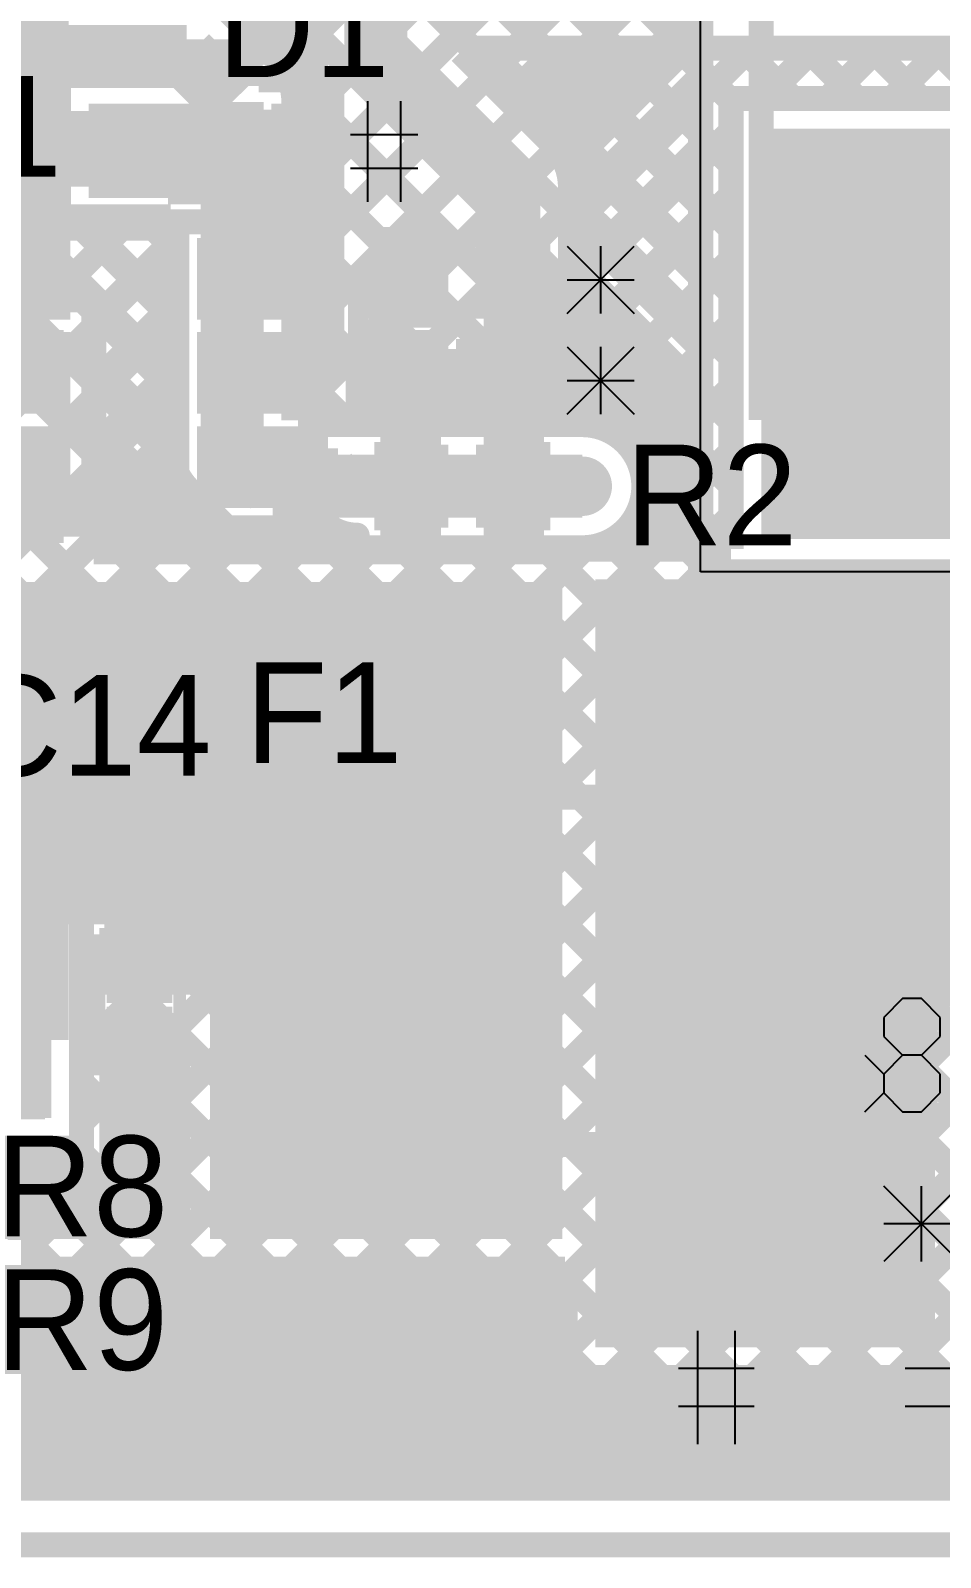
# Model space of a CAD drawing. Header units: millimetres. Extents: x 0.79 to 4.38, y 0.99 to 3.94.
# Drawn here: x 3.267 to 3.628, y 0.993 to 1.599 of the extents above; entities that cross this region are included whole.
import ezdxf

# ---------------------------------------------------------------- set-up
doc = ezdxf.new("R2010")
doc.units = ezdxf.units.MM
doc.header["$MEASUREMENT"] = 0
for name, color, linetype in [('BottomLayer', 5, 'Continuous'), ('BottomOverlay', 54, 'Continuous'), ('Mechanical2', 216, 'Continuous'), ('MultiLayer', 9, 'Continuous'), ('TopLayer', 1, 'Continuous'), ('TopOverlay', 2, 'Continuous'), ('TopPaste', 8, 'Continuous'), ('TopSolder', 216, 'Continuous'), ('ViaHoleLayer', 16, 'Continuous')]:
    doc.layers.add(name, color=color, linetype=linetype)

# ---------------------------------------------------------------- blocks, each defined once
blk = doc.blocks.new('HCM0703_3R3_R_30')
at = {"layer": 'TopLayer'}
for points in [[(-0.1456693, -0.0649606), (-0.0551181, -0.0649606), (-0.1456693, 0.0649606), (-0.0551181, 0.0649606)], [(0.0551181, -0.0649606), (0.1456693, -0.0649606), (0.0551181, 0.0649606), (0.1456693, 0.0649606)]]:
    blk.add_solid(points, dxfattribs=at)
at = {"layer": 'TopOverlay', "const_width": 0.01}
for points in [[(-0.1397638, 0.1299213), (0.1397638, 0.1299213)], [(-0.1397638, 0.1299213), (-0.1397638, 0.08)], [(0.1397638, 0.1299213), (0.1397638, 0.08)], [(-0.1397638, -0.08), (-0.1397638, -0.1299213)], [(0.1397638, -0.08), (0.1397638, -0.1299213)], [(-0.1397638, -0.1299213), (0.1397638, -0.1299213)]]:
    blk.add_lwpolyline(points, dxfattribs=at)
at = {"layer": 'TopOverlay'}
for points, const_width in [([(-0.155, 0.075, 1), (-0.165, 0.075, 1)], 0.019685), ([(-0.1699212, 0.075, 1), (-0.1600788, 0.075, 1)], 0.0098425), ([(-0.1599212, 0.075, 1), (-0.1500788, 0.075, 1)], 0.0098425)]:
    blk.add_lwpolyline(points, format="xyb", close=True, dxfattribs=dict(at, const_width=const_width))
at = {"layer": 'TopPaste'}
for points in [[(-0.1456693, -0.0649606), (-0.0551181, -0.0649606), (-0.1456693, 0.0649606), (-0.0551181, 0.0649606)], [(0.0551181, -0.0649606), (0.1456693, -0.0649606), (0.0551181, 0.0649606), (0.1456693, 0.0649606)]]:
    blk.add_solid(points, dxfattribs=at)
at = {"layer": 'TopSolder'}
for points in [[(-0.1496693, -0.0689606), (-0.0511181, -0.0689606), (-0.1496693, 0.0689606), (-0.0511181, 0.0689606)], [(0.0511181, -0.0689606), (0.1496693, -0.0689606), (0.0511181, 0.0689606), (0.1496693, 0.0689606)]]:
    blk.add_solid(points, dxfattribs=at)
blk = doc.blocks.new('SOT_23_49')
at = {"layer": 'TopLayer'}
for points in [[(-0.0161417, 0.0212599), (0.0161417, 0.0212599), (-0.0161417, 0.0574803), (0.0161417, 0.0574803)], [(-0.0535433, -0.0574803), (-0.0212599, -0.0574803), (-0.0535433, -0.0212599), (-0.0212599, -0.0212599)], [(0.0212599, -0.0574803), (0.0535433, -0.0574803), (0.0212599, -0.0212599), (0.0535433, -0.0212599)]]:
    blk.add_solid(points, dxfattribs=at)
at = {"layer": 'TopOverlay', "const_width": 0.007874}
for points in [[(-0.063, -0.03), (-0.063, 0.034)], [(-0.063, 0.034), (-0.024, 0.034)], [(0.024, 0.034), (0.063, 0.034)], [(0.063, -0.03), (0.063, 0.034)], [(-0.013, -0.033), (0.013, -0.033)]]:
    blk.add_lwpolyline(points, dxfattribs=at)
at = {"layer": 'TopOverlay'}
for points, const_width in [([(-0.0643944, -0.045, 1), (-0.0716056, -0.045, 1)], 0.01), ([(-0.0741056, -0.045, 1), (-0.0691056, -0.045, 1)], 0.005), ([(-0.0668944, -0.045, 1), (-0.0618944, -0.045, 1)], 0.005)]:
    blk.add_lwpolyline(points, format="xyb", close=True, dxfattribs=dict(at, const_width=const_width))
at = {"layer": 'TopPaste'}
for points in [[(-0.0161417, 0.0212599), (0.0161417, 0.0212599), (-0.0161417, 0.0574803), (0.0161417, 0.0574803)], [(-0.0535433, -0.0574803), (-0.0212599, -0.0574803), (-0.0535433, -0.0212599), (-0.0212599, -0.0212599)], [(0.0212599, -0.0574803), (0.0535433, -0.0574803), (0.0212599, -0.0212599), (0.0535433, -0.0212599)]]:
    blk.add_solid(points, dxfattribs=at)
at = {"layer": 'TopSolder'}
for points in [[(-0.0201417, 0.0172599), (0.0201417, 0.0172599), (-0.0201417, 0.0614803), (0.0201417, 0.0614803)], [(-0.0575433, -0.0614803), (-0.0172599, -0.0614803), (-0.0575433, -0.0172599), (-0.0172599, -0.0172599)], [(0.0172599, -0.0614803), (0.0575433, -0.0614803), (0.0172599, -0.0172599), (0.0575433, -0.0172599)]]:
    blk.add_solid(points, dxfattribs=at)
blk = doc.blocks.new('C__0402_51')
at = {"layer": 'TopLayer'}
for points in [[(-0.0095, -0.0125), (-0.0095, 0.0125), (-0.0275, -0.0125), (-0.0275, 0.0125)], [(0.0275, -0.0125), (0.0275, 0.0125), (0.0095, -0.0125), (0.0095, 0.0125)]]:
    blk.add_solid(points, dxfattribs=at)
at = {"layer": 'TopOverlay', "const_width": 0.005}
for points in [[(-0.0325, 0.0175), (-0.0325, -0.0175)], [(-0.0085, 0.0175), (-0.0325, 0.0175)], [(0.0325, 0.0175), (0.0085, 0.0175)], [(0.0325, 0.0175), (0.0325, -0.0175)], [(-0.0085, -0.0175), (-0.0325, -0.0175)], [(0.0325, -0.0175), (0.0085, -0.0175)]]:
    blk.add_lwpolyline(points, dxfattribs=at)
at = {"layer": 'TopPaste'}
for points in [[(-0.0095, -0.0125), (-0.0095, 0.0125), (-0.0275, -0.0125), (-0.0275, 0.0125)], [(0.0275, -0.0125), (0.0275, 0.0125), (0.0095, -0.0125), (0.0095, 0.0125)]]:
    blk.add_solid(points, dxfattribs=at)
at = {"layer": 'TopSolder'}
for points in [[(-0.0055, -0.0165), (-0.0055, 0.0165), (-0.0315, -0.0165), (-0.0315, 0.0165)], [(0.0315, -0.0165), (0.0315, 0.0165), (0.0055, -0.0165), (0.0055, 0.0165)]]:
    blk.add_solid(points, dxfattribs=at)
blk = doc.blocks.new('C___0201_107')
at = {"layer": 'TopLayer'}
for points in [[(-0.0212597, -0.0090551), (-0.0047243, -0.0090551), (-0.0212597, 0.0090551), (-0.0047243, 0.0090551)], [(0.0047245, -0.0090551), (0.0212599, -0.0090551), (0.0047245, 0.0090551), (0.0212599, 0.0090551)]]:
    blk.add_solid(points, dxfattribs=at)
at = {"layer": 'TopOverlay', "const_width": 0.005}
for points in [[(-0.028, 0.016), (0.028, 0.016)], [(-0.028, 0.016), (-0.028, -0.016)], [(0.028, 0.016), (0.028, -0.016)], [(-0.028, -0.016), (0.028, -0.016)]]:
    blk.add_lwpolyline(points, dxfattribs=at)
at = {"layer": 'TopPaste'}
for points in [[(-0.0212597, -0.0090551), (-0.0047243, -0.0090551), (-0.0212597, 0.0090551), (-0.0047243, 0.0090551)], [(0.0047245, -0.0090551), (0.0212599, -0.0090551), (0.0047245, 0.0090551), (0.0212599, 0.0090551)]]:
    blk.add_solid(points, dxfattribs=at)
at = {"layer": 'TopSolder'}
for points in [[(-0.0252597, -0.0130551), (-0.0007243, -0.0130551), (-0.0252597, 0.0130551), (-0.0007243, 0.0130551)], [(0.0007245, -0.0130551), (0.0252599, -0.0130551), (0.0007245, 0.0130551), (0.0252599, 0.0130551)]]:
    blk.add_solid(points, dxfattribs=at)
blk = doc.blocks.new('MF_MSMF250_16X_2_213')
at = {"layer": 'TopLayer'}
for points in [[(-0.1281496, -0.0600393), (-0.0600394, -0.0600393), (-0.1281496, 0.0600393), (-0.0600394, 0.0600393)], [(0.0600394, -0.0600393), (0.1281496, -0.0600393), (0.0600394, 0.0600393), (0.1281496, 0.0600393)]]:
    blk.add_solid(points, dxfattribs=at)
at = {"layer": 'TopOverlay', "const_width": 0.01}
for points in [[(-0.137, 0.069), (0.135, 0.069)], [(-0.137, -0.069), (-0.137, 0.069)], [(0.135, -0.069), (0.135, 0.069)], [(-0.137, -0.069), (0.135, -0.069)]]:
    blk.add_lwpolyline(points, dxfattribs=at)
at = {"layer": 'TopPaste'}
for points in [[(-0.1281496, -0.0600393), (-0.0600394, -0.0600393), (-0.1281496, 0.0600393), (-0.0600394, 0.0600393)], [(0.0600394, -0.0600393), (0.1281496, -0.0600393), (0.0600394, 0.0600393), (0.1281496, 0.0600393)]]:
    blk.add_solid(points, dxfattribs=at)
at = {"layer": 'TopSolder'}
for points in [[(-0.1321496, -0.0640393), (-0.0560394, -0.0640393), (-0.1321496, 0.0640393), (-0.0560394, 0.0640393)], [(0.0560394, -0.0640393), (0.1321496, -0.0640393), (0.0560394, 0.0640393), (0.1321496, 0.0640393)]]:
    blk.add_solid(points, dxfattribs=at)
blk = doc.blocks.new('TPS563201DDCR_220')
at = {"layer": 'TopLayer'}
for points in [[(-0.0732282, 0.0251969), (-0.0291338, 0.0251969), (-0.0732282, 0.0496063), (-0.0291338, 0.0496063)], [(0.029134, 0.0251969), (0.0732284, 0.0251969), (0.029134, 0.0496063), (0.0732284, 0.0496063)], [(-0.0732282, -0.0122047), (-0.0291338, -0.0122047), (-0.0732282, 0.0122047), (-0.0291338, 0.0122047)], [(0.029134, -0.0122047), (0.0732284, -0.0122047), (0.029134, 0.0122047), (0.0732284, 0.0122047)], [(-0.0732282, -0.0496063), (-0.0291338, -0.0496063), (-0.0732282, -0.0251969), (-0.0291338, -0.0251969)], [(0.029134, -0.0496063), (0.0732284, -0.0496063), (0.029134, -0.0251969), (0.0732284, -0.0251969)]]:
    blk.add_solid(points, dxfattribs=at)
at = {"layer": 'TopOverlay'}
for points, const_width in [([(-0.0543431, 0.065, 1), (-0.0656569, 0.065, 1)], 0.01), ([(-0.0681569, 0.065, 1), (-0.0631569, 0.065, 1)], 0.005), ([(-0.0568431, 0.065, 1), (-0.0518431, 0.065, 1)], 0.005)]:
    blk.add_lwpolyline(points, format="xyb", close=True, dxfattribs=dict(at, const_width=const_width))
at = {"layer": 'TopOverlay', "const_width": 0.01}
for points in [[(-0.0299999, 0.06), (0.0340001, 0.06)], [(-0.0299999, -0.06), (0.0310001, -0.06)]]:
    blk.add_lwpolyline(points, dxfattribs=at)
at = {"layer": 'TopPaste'}
for points in [[(-0.0732282, 0.0251969), (-0.0291338, 0.0251969), (-0.0732282, 0.0496063), (-0.0291338, 0.0496063)], [(0.029134, 0.0251969), (0.0732284, 0.0251969), (0.029134, 0.0496063), (0.0732284, 0.0496063)], [(-0.0732282, -0.0122047), (-0.0291338, -0.0122047), (-0.0732282, 0.0122047), (-0.0291338, 0.0122047)], [(0.029134, -0.0122047), (0.0732284, -0.0122047), (0.029134, 0.0122047), (0.0732284, 0.0122047)], [(-0.0732282, -0.0496063), (-0.0291338, -0.0496063), (-0.0732282, -0.0251969), (-0.0291338, -0.0251969)], [(0.029134, -0.0496063), (0.0732284, -0.0496063), (0.029134, -0.0251969), (0.0732284, -0.0251969)]]:
    blk.add_solid(points, dxfattribs=at)
at = {"layer": 'TopSolder'}
for points in [[(-0.0772282, 0.0211969), (-0.0251338, 0.0211969), (-0.0772282, 0.0536063), (-0.0251338, 0.0536063)], [(0.025134, 0.0211969), (0.0772284, 0.0211969), (0.025134, 0.0536063), (0.0772284, 0.0536063)], [(-0.0772282, -0.0162047), (-0.0251338, -0.0162047), (-0.0772282, 0.0162047), (-0.0251338, 0.0162047)], [(0.025134, -0.0162047), (0.0772284, -0.0162047), (0.025134, 0.0162047), (0.0772284, 0.0162047)], [(-0.0772282, -0.0536063), (-0.0251338, -0.0536063), (-0.0772282, -0.0211969), (-0.0251338, -0.0211969)], [(0.025134, -0.0536063), (0.0772284, -0.0536063), (0.025134, -0.0211969), (0.0772284, -0.0211969)]]:
    blk.add_solid(points, dxfattribs=at)
blk = doc.blocks.new('R__0402_227')
at = {"layer": 'TopLayer'}
for points in [[(-0.0095, -0.0125), (-0.0095, 0.0125), (-0.0275, -0.0125), (-0.0275, 0.0125)], [(0.0275, -0.0125), (0.0275, 0.0125), (0.0095, -0.0125), (0.0095, 0.0125)]]:
    blk.add_solid(points, dxfattribs=at)
at = {"layer": 'TopOverlay', "const_width": 0.005}
for points in [[(-0.0325, 0.0175), (-0.0325, -0.0175)], [(-0.0085, 0.0175), (-0.0325, 0.0175)], [(0.0325, 0.0175), (0.0085, 0.0175)], [(0.0325, 0.0175), (0.0325, -0.0175)], [(-0.0085, -0.0175), (-0.0325, -0.0175)], [(0.0325, -0.0175), (0.0085, -0.0175)]]:
    blk.add_lwpolyline(points, dxfattribs=at)
at = {"layer": 'TopPaste'}
for points in [[(-0.0095, -0.0125), (-0.0095, 0.0125), (-0.0275, -0.0125), (-0.0275, 0.0125)], [(0.0275, -0.0125), (0.0275, 0.0125), (0.0095, -0.0125), (0.0095, 0.0125)]]:
    blk.add_solid(points, dxfattribs=at)
at = {"layer": 'TopSolder'}
for points in [[(-0.0055, -0.0165), (-0.0055, 0.0165), (-0.0315, -0.0165), (-0.0315, 0.0165)], [(0.0315, -0.0165), (0.0315, 0.0165), (0.0055, -0.0165), (0.0055, 0.0165)]]:
    blk.add_solid(points, dxfattribs=at)
blk = doc.blocks.new('R__0402_228')
at = {"layer": 'TopLayer'}
for points in [[(-0.0095, -0.0125), (-0.0095, 0.0125), (-0.0275, -0.0125), (-0.0275, 0.0125)], [(0.0275, -0.0125), (0.0275, 0.0125), (0.0095, -0.0125), (0.0095, 0.0125)]]:
    blk.add_solid(points, dxfattribs=at)
at = {"layer": 'TopOverlay', "const_width": 0.005}
for points in [[(-0.0325, 0.0175), (-0.0085, 0.0175)], [(-0.0325, -0.0175), (-0.0325, 0.0175)], [(0.0085, 0.0175), (0.0325, 0.0175)], [(0.0325, -0.0175), (0.0325, 0.0175)], [(-0.0325, -0.0175), (-0.0085, -0.0175)], [(0.0085, -0.0175), (0.0325, -0.0175)]]:
    blk.add_lwpolyline(points, dxfattribs=at)
at = {"layer": 'TopPaste'}
for points in [[(-0.0095, -0.0125), (-0.0095, 0.0125), (-0.0275, -0.0125), (-0.0275, 0.0125)], [(0.0275, -0.0125), (0.0275, 0.0125), (0.0095, -0.0125), (0.0095, 0.0125)]]:
    blk.add_solid(points, dxfattribs=at)
at = {"layer": 'TopSolder'}
for points in [[(-0.0055, -0.0165), (-0.0055, 0.0165), (-0.0315, -0.0165), (-0.0315, 0.0165)], [(0.0315, -0.0165), (0.0315, 0.0165), (0.0055, -0.0165), (0.0055, 0.0165)]]:
    blk.add_solid(points, dxfattribs=at)
blk = doc.blocks.new('R__0402_229')
at = {"layer": 'TopLayer'}
for points in [[(-0.0095, -0.0125), (-0.0095, 0.0125), (-0.0275, -0.0125), (-0.0275, 0.0125)], [(0.0275, -0.0125), (0.0275, 0.0125), (0.0095, -0.0125), (0.0095, 0.0125)]]:
    blk.add_solid(points, dxfattribs=at)
at = {"layer": 'TopOverlay', "const_width": 0.005}
for points in [[(-0.0325, 0.0175), (-0.0085, 0.0175)], [(-0.0325, -0.0175), (-0.0325, 0.0175)], [(0.0085, 0.0175), (0.0325, 0.0175)], [(0.0325, -0.0175), (0.0325, 0.0175)], [(-0.0325, -0.0175), (-0.0085, -0.0175)], [(0.0085, -0.0175), (0.0325, -0.0175)]]:
    blk.add_lwpolyline(points, dxfattribs=at)
at = {"layer": 'TopPaste'}
for points in [[(-0.0095, -0.0125), (-0.0095, 0.0125), (-0.0275, -0.0125), (-0.0275, 0.0125)], [(0.0275, -0.0125), (0.0275, 0.0125), (0.0095, -0.0125), (0.0095, 0.0125)]]:
    blk.add_solid(points, dxfattribs=at)
at = {"layer": 'TopSolder'}
for points in [[(-0.0055, -0.0165), (-0.0055, 0.0165), (-0.0315, -0.0165), (-0.0315, 0.0165)], [(0.0315, -0.0165), (0.0315, 0.0165), (0.0055, -0.0165), (0.0055, 0.0165)]]:
    blk.add_solid(points, dxfattribs=at)

msp = doc.modelspace()

# ---------------------------------------------------------------- linework, layer by layer
at = {"layer": 'BottomLayer'}
for p, q in [((3.5329424, 1.3844999), (3.5329424, 1.7664999)), ((3.8569424, 1.3844999), (3.5329424, 1.3844999))]:
    msp.add_line(p, q, dxfattribs=at)
for points, const_width in [([(3.5329424, 1.3844999), (3.5329424, 1.7664999)], 0.01), ([(3.2155348, 1.7625), (3.5329424, 1.4450924)], 0.01), ([(3.2438191, 1.7625), (3.5329424, 1.4733767)], 0.01), ([(3.2721034, 1.7625), (3.5329424, 1.501661)], 0.01), ([(3.3003877, 1.7625), (3.5329424, 1.5299453)], 0.01), ([(3.328672, 1.7625), (3.5329424, 1.5582296)], 0.01), ([(3.3531471, 1.5995205), (3.5163578, 1.7627312)], 0.01), ([(3.3569563, 1.7625), (3.5329424, 1.5865139)], 0.01), ([(3.3670235, 1.5851126), (3.5329424, 1.7510315)], 0.01), ([(3.3714424, 1.5612472), (3.5329424, 1.7227472)], 0.01), ([(3.3714424, 1.5329629), (3.5329424, 1.6944629)], 0.01), ([(3.3714424, 1.5046786), (3.5329424, 1.6661786)], 0.01), ([(3.3714424, 1.4763943), (3.5329424, 1.6378943)], 0.01), ([(3.3420853, 1.6211889), (3.3789424, 1.5843318)], 0.025), ([(3.3714424, 1.44811), (3.5329424, 1.60961)], 0.01), ([(3.3461782, 1.6064894), (3.3642429, 1.5884247)], 0.01), ([(3.1312534, 1.5891889), (3.3288305, 1.5891889)], 0.025), ([(3.3288305, 1.5891889), (3.3469424, 1.571077)], 0.025), ([(3.3789424, 1.4734999), (3.3789424, 1.5843318)], 0.025), ([(3.3469424, 1.4344999), (3.3469424, 1.571077)], 0.025), ([(3.3697656, 1.5799849), (3.5329424, 1.4168081)], 0.01), ([(3.3946166, 1.4429999), (3.5329424, 1.5813257)], 0.01), ([(3.3714424, 1.4446481), (3.3714424, 1.571077)], 0.01), ([(3.3714424, 1.5500238), (3.4784663, 1.4429999)], 0.01), ([(3.4229009, 1.4429999), (3.5329424, 1.5530414)], 0.01), ([(3.2449424, 1.5254999), (3.3224424, 1.5254999)], 0.01), ([(3.2449424, 1.4913158), (3.2791265, 1.5254999)], 0.01), ([(3.2449424, 1.4630315), (3.3074108, 1.5254999)], 0.01), ([(3.2545448, 1.5254999), (3.3224424, 1.4576023)], 0.01), ([(3.2828291, 1.5254999), (3.3224424, 1.4858866)], 0.01), ([(3.3111134, 1.5254999), (3.3224424, 1.5141709)], 0.01), ([(3.3224424, 1.4344999), (3.3224424, 1.5254999)], 0.01), ([(3.4511852, 1.4429999), (3.5329424, 1.5247571)], 0.01), ([(3.3714424, 1.5217395), (3.450182, 1.4429999)], 0.01), ([(3.1236951, 1.3134999), (3.3224424, 1.5122472)], 0.01), ([(3.2449424, 1.506818), (3.3231644, 1.428596)], 0.01), ([(3.3714424, 1.4934552), (3.4218977, 1.4429999)], 0.01), ([(3.4794695, 1.4429999), (3.5329424, 1.4964728)], 0.01), ([(3.1519794, 1.3134999), (3.3224424, 1.4839629)], 0.01), ([(3.3789424, 1.4734999), (3.3919392, 1.4605031)], 0.025), ([(3.2449424, 1.4785337), (3.6974763, 1.0259998)], 0.01), ([(3.3714424, 1.4651709), (3.3936134, 1.4429999)], 0.01), ([(3.3919392, 1.4605031), (3.4849392, 1.4605031)], 0.025), ([(3.50187, 1.4371161), (3.5329424, 1.4681885)], 0.01), ([(3.1802637, 1.3134999), (3.3224424, 1.4556786)], 0.01), ([(3.2449424, 1.4502494), (3.669192, 1.0259998)], 0.01), ([(3.3469424, 1.4344999), (3.3629424, 1.4184999)], 0.025), ([(3.3730906, 1.4429999), (3.4859424, 1.4429999)], 0.01), ([(3.5104167, 1.4173785), (3.5329424, 1.4399042)], 0.01), ([(3.1465547, 1.4354999), (3.2685547, 1.3134999)], 0.01), ([(3.174839, 1.4354999), (3.5843391, 1.0259998)], 0.01), ([(3.2031233, 1.4354999), (3.6126234, 1.0259998)], 0.01), ([(3.2314076, 1.4354999), (3.6409077, 1.0259998)], 0.01), ([(3.208548, 1.3134999), (3.3232624, 1.4282143)], 0.01), ([(3.3629424, 1.4184999), (3.4859424, 1.4184999)], 0.025), ([(3.3296419, 1.4171522), (3.3455947, 1.4011994)], 0.01), ([(3.2368323, 1.3134999), (3.3350632, 1.4117308)], 0.01), ([(3.2870999, 1.1657774), (3.5329424, 1.4116199)], 0.01), ([(3.5095431, 1.4119231), (3.5329424, 1.3885238)], 0.01), ([(3.2651166, 1.3134999), (3.3495808, 1.3979641)], 0.01), ([(3.4966959, 1.396486), (3.8671821, 1.0259998)], 0.01), ([(3.2870999, 1.1940617), (3.4870638, 1.3940256)], 0.01), ([(3.2870999, 1.222346), (3.4587538, 1.3939999)], 0.01), ([(3.2870999, 1.2789146), (3.4021852, 1.3939999)], 0.01), ([(3.2870999, 1.3071989), (3.3739009, 1.3939999)], 0.01), ([(3.2870999, 1.2506303), (3.4304695, 1.3939999)], 0.01), ([(3.3570385, 1.3947219), (3.7257606, 1.0259998)], 0.01), ([(3.3629424, 1.3939999), (3.4859424, 1.3939999)], 0.01), ([(3.3860448, 1.3939999), (3.7540449, 1.0259998)], 0.01), ([(3.4143291, 1.3939999), (3.7823292, 1.0259998)], 0.01), ([(3.4426134, 1.3939999), (3.8106135, 1.0259998)], 0.01), ([(3.4708977, 1.3939999), (3.8388978, 1.0259998)], 0.01), ([(3.1756067, 1.0259999), (3.5341067, 1.3844999)], 0.01), ([(3.203891, 1.0259999), (3.562391, 1.3844999)], 0.01), ([(3.2321753, 1.0259999), (3.5906753, 1.3844999)], 0.01), ([(3.2604596, 1.0259999), (3.6189596, 1.3844999)], 0.01), ([(3.2887439, 1.0259999), (3.6472439, 1.3844999)], 0.01), ([(3.3170282, 1.0259999), (3.6755282, 1.3844999)], 0.01), ([(3.3453125, 1.0259999), (3.7038125, 1.3844999)], 0.01), ([(3.3735968, 1.0259999), (3.7320968, 1.3844999)], 0.01), ([(3.401881, 1.0259998), (3.7603811, 1.3844999)], 0.01), ([(3.4301653, 1.0259998), (3.7886654, 1.3844999)], 0.01), ([(3.4584496, 1.0259998), (3.8169497, 1.3844999)], 0.01), ([(3.4867339, 1.0259998), (3.845234, 1.3844999)], 0.01), ([(3.5150182, 1.0259998), (3.8745183, 1.3854999)], 0.01), ([(3.5329424, 1.3844999), (3.8569424, 1.3844999)], 0.01), ([(3.5369663, 1.3844999), (3.8954664, 1.0259998)], 0.01), ([(3.5433025, 1.0259998), (3.9028026, 1.3854999)], 0.01), ([(3.5652506, 1.3844999), (3.9237507, 1.0259998)], 0.01), ([(3.5715868, 1.0259998), (3.9310869, 1.3854999)], 0.01), ([(3.5935349, 1.3844999), (3.952035, 1.0259998)], 0.01), ([(3.5998711, 1.0259998), (3.9593712, 1.3854999)], 0.01), ([(3.6218192, 1.3844999), (3.9803193, 1.0259998)], 0.01), ([(3.6281554, 1.0259998), (3.9876555, 1.3854999)], 0.01), ([(3.1150999, 1.3134999), (3.2870999, 1.3134999)], 0.01), ([(3.2870999, 1.1554999), (3.2870999, 1.3134999)], 0.01), ([(3.2870999, 1.2949547), (3.5560548, 1.0259998)], 0.01), ([(3.2870999, 1.2666704), (3.5277705, 1.0259998)], 0.01), ([(3.2870999, 1.2383861), (3.4994862, 1.0259998)], 0.01), ([(3.2870999, 1.2101018), (3.4712019, 1.0259998)], 0.01), ([(3.2870999, 1.1818175), (3.4429176, 1.0259998)], 0.01), ([(3.1150999, 1.1554999), (3.2870999, 1.1554999)], 0.01), ([(3.1437117, 1.1554999), (3.2732117, 1.0259999)], 0.01), ([(3.1473224, 1.0259999), (3.2768224, 1.1554999)], 0.01), ([(3.171996, 1.1554999), (3.301496, 1.0259999)], 0.01), ([(3.2002803, 1.1554999), (3.3297803, 1.0259999)], 0.01), ([(3.2285646, 1.1554999), (3.3580646, 1.0259999)], 0.01), ([(3.2568489, 1.1554999), (3.386349, 1.0259998)], 0.01), ([(3.2851332, 1.1554999), (3.4146333, 1.0259998)], 0.01), ([(2.579, 1.0259999), (4.1687346, 1.0259998)], 0.01)]:
    msp.add_lwpolyline(points, dxfattribs=dict(at, const_width=const_width))
at = {"layer": 'BottomLayer', "const_width": 0.01}
for points in [[(3.3642429, 1.5884247, -0.199267140226927), (3.3714424, 1.571077)], [(3.3642665, 1.5884011, -0.198912367379658), (3.3714424, 1.571077)], [(3.4859424, 1.4429999, -0.4142135623730951), (3.5104424, 1.4184999)], [(3.3296419, 1.4171522, -0.1992671402269046), (3.3224424, 1.4344999)], [(3.3296183, 1.4171758, -0.198912367379658), (3.3224424, 1.4344999)], [(3.5104424, 1.4184999, -0.4142135623730951), (3.4859424, 1.3939999)], [(3.3629424, 1.3939999, -0.1992671402269047), (3.3455947, 1.4011994)], [(3.3629424, 1.3939999, -0.198912367379658), (3.3456183, 1.4011758)]]:
    msp.add_lwpolyline(points, format="xyb", dxfattribs=at)
at = {"layer": 'BottomLayer'}
for points, const_width in [([(3.3617429, 1.5884247, 1), (3.3667429, 1.5884247, 1)], 0.005), ([(3.3617665, 1.5884011, 1), (3.3667665, 1.5884011, 1)], 0.005), ([(3.3689424, 1.571077, 1), (3.3739424, 1.571077, 1)], 0.005), ([(3.3689424, 1.571077, 1), (3.3739424, 1.571077, 1)], 0.005), ([(3.3000369, 1.5526599, 1), (3.3118479, 1.5526599, 1)], 0.011811), ([(3.4790337, 1.4605031, 1), (3.4908447, 1.4605031, 1)], 0.011811), ([(3.4834424, 1.4429999, 1), (3.4884424, 1.4429999, 1)], 0.005), ([(3.3199424, 1.4344999, 1), (3.3249424, 1.4344999, 1)], 0.005), ([(3.3199424, 1.4344999, 1), (3.3249424, 1.4344999, 1)], 0.005), ([(3.4800369, 1.4184999, 1), (3.4918479, 1.4184999, 1)], 0.011811), ([(3.3271183, 1.4171758, 1), (3.3321183, 1.4171758, 1)], 0.005), ([(3.3271419, 1.4171522, 1), (3.3321419, 1.4171522, 1)], 0.005), ([(3.5079424, 1.4184999, 1), (3.5129424, 1.4184999, 1)], 0.005), ([(3.5079424, 1.4184999, 1), (3.5129424, 1.4184999, 1)], 0.005), ([(3.3430947, 1.4011994, 1), (3.3480947, 1.4011994, 1)], 0.005), ([(3.3431183, 1.4011758, 1), (3.3481183, 1.4011758, 1)], 0.005), ([(3.3604424, 1.3939999, 1), (3.3654424, 1.3939999, 1)], 0.005), ([(3.3604424, 1.3939999, 1), (3.3654424, 1.3939999, 1)], 0.005), ([(3.4834424, 1.3939999, 1), (3.4884424, 1.3939999, 1)], 0.005)]:
    msp.add_lwpolyline(points, format="xyb", close=True, dxfattribs=dict(at, const_width=const_width))
for points in [[(3.2029424, 1.5674999), (3.2029424, 1.5374999), (3.3229424, 1.5674999), (3.3229424, 1.5374999)], [(3.1270999, 1.1674999), (3.2750999, 1.1674999), (3.1270999, 1.3014999), (3.2750999, 1.3014999)]]:
    msp.add_solid(points, dxfattribs=at)
at = {"layer": 'BottomOverlay'}
for p, q in [((3.6131498, 1.2149855), (3.6056523, 1.2074879)), ((3.6206474, 1.2149855), (3.6131498, 1.2149855)), ((3.628145, 1.2074879), (3.6206474, 1.2149855)), ((3.6056523, 1.2074879), (3.6056523, 1.1999903)), ((3.628145, 1.1999903), (3.628145, 1.2074879)), ((3.6056523, 1.1999903), (3.6131498, 1.1924927)), ((3.6206474, 1.1924927), (3.628145, 1.1999903)), ((3.5981547, 1.1924927), (3.6056523, 1.1849952)), ((3.6131498, 1.1924927), (3.6056523, 1.1849952)), ((3.6206474, 1.1924927), (3.6131498, 1.1924927)), ((3.628145, 1.1849952), (3.6206474, 1.1924927)), ((3.6056523, 1.1849952), (3.6056523, 1.1774976)), ((3.628145, 1.1774976), (3.628145, 1.1849952)), ((3.5981547, 1.17), (3.6056523, 1.1774976)), ((3.6056523, 1.1774976), (3.6131498, 1.17)), ((3.6206474, 1.17), (3.628145, 1.1774976)), ((3.6131498, 1.17), (3.6206474, 1.17)), ((3.6356426, 1.1404879), (3.6056523, 1.1104976)), ((3.6356426, 1.1104976), (3.6056523, 1.1404879)), ((3.6206474, 1.1104976), (3.6206474, 1.1404879)), ((3.6356426, 1.1254927), (3.6056523, 1.1254927)), ((3.5316765, 1.0829855), (3.5316765, 1.038)), ((3.5466716, 1.038), (3.5466716, 1.0829855)), ((3.5316765, 1.0679903), (3.5241789, 1.0679903)), ((3.5541692, 1.0679903), (3.5316765, 1.0679903)), ((3.6441402, 1.0679903), (3.6141499, 1.0679903)), ((3.5541692, 1.0529952), (3.5241789, 1.0529952)), ((3.6441402, 1.0529952), (3.6141499, 1.0529952))]:
    msp.add_line(p, q, dxfattribs=at)
at = {"layer": 'BottomOverlay', "const_width": 0.01}
for points in [[(3.509, 1.23), (3.511, 1.232)], [(3.509, 1.021), (3.509, 1.23)], [(3.511, 1.232), (4.095, 1.232)], [(3.509, 1.021), (4.095, 1.021)]]:
    msp.add_lwpolyline(points, dxfattribs=at)
at = {"layer": 'Mechanical2', "const_width": 0.01}
msp.add_lwpolyline([(1, 0.998), (4.3459999, 0.998)], dxfattribs=at)
at = {"layer": 'MultiLayer', "const_width": 0.011811}
for points in [[(3.3000369, 1.5526599, 1), (3.3118479, 1.5526599, 1)], [(3.4790337, 1.4605031, 1), (3.4908447, 1.4605031, 1)], [(3.4800369, 1.4184999, 1), (3.4918479, 1.4184999, 1)]]:
    msp.add_lwpolyline(points, format="xyb", close=True, dxfattribs=at)
at = {"layer": 'TopLayer'}
for points, const_width in [([(3.277, 1.591), (3.277, 1.7544999)], 0.01), ([(3.1469424, 1.715119), (3.2795615, 1.5824999)], 0.01), ([(3.1469424, 1.6896632), (3.2779424, 1.5586632)], 0.01), ([(3.1469424, 1.6642074), (3.2779424, 1.5332074)], 0.01), ([(3.1469424, 1.6387516), (3.3249267, 1.4607673)], 0.01), ([(3.404, 1.59), (3.404, 1.636)], 0.025), ([(3.1469424, 1.6132958), (3.2677383, 1.4924999)], 0.01), ([(3.1440827, 1.4639999), (3.277, 1.5969172)], 0.01), ([(3.404, 1.59), (3.456808, 1.537192)], 0.025), ([(3.277, 1.591), (3.3795, 1.591)], 0.01), ([(3.2880385, 1.5824999), (3.2965386, 1.591)], 0.01), ([(3.2965172, 1.591), (3.3050173, 1.5824999)], 0.01), ([(3.3134943, 1.5824999), (3.3219944, 1.591)], 0.01), ([(3.321973, 1.591), (3.3304731, 1.5824999)], 0.01), ([(3.3389501, 1.5824999), (3.3474502, 1.591)], 0.01), ([(3.3474288, 1.591), (3.3559289, 1.5824999)], 0.01), ([(3.3619059, 1.5799999), (3.372906, 1.591)], 0.01), ([(3.3728846, 1.591), (3.3803755, 1.5835091)], 0.01), ([(3.4376482, 1.591), (3.444, 1.591)], 0.01), ([(3.4376482, 1.591), (3.4741085, 1.5545397)], 0.01), ([(3.4400014, 1.5924999), (3.444, 1.5924999)], 0.01), ([(3.4434608, 1.5851874), (3.4507733, 1.5924999)], 0.01), ([(3.444, 1.5924999), (3.5429424, 1.5924999)], 0.01), ([(3.4477521, 1.5924999), (3.5450211, 1.4952309)], 0.01), ([(3.4561887, 1.5724595), (3.4762291, 1.5924999)], 0.01), ([(3.4689166, 1.5597316), (3.5016849, 1.5924999)], 0.01), ([(3.4732079, 1.5924999), (3.5450211, 1.5206867)], 0.01), ([(3.4799309, 1.5452901), (3.5271407, 1.5924999)], 0.01), ([(3.481308, 1.5212114), (3.5525965, 1.5924999)], 0.01), ([(3.4986637, 1.5924999), (3.5450211, 1.5461425)], 0.01), ([(3.5241195, 1.5924999), (3.5450211, 1.5715983)], 0.01), ([(3.5429424, 1.5924999), (3.646, 1.5924999)], 0.01), ([(3.5429424, 1.5924999), (3.646, 1.5924999)], 0.01), ([(3.5495753, 1.5924999), (3.5695753, 1.5724999)], 0.01), ([(3.5580523, 1.5724999), (3.5780523, 1.5924999)], 0.01), ([(3.5750311, 1.5924999), (3.5950311, 1.5724999)], 0.01), ([(3.5835081, 1.5724999), (3.6035081, 1.5924999)], 0.01), ([(3.6004869, 1.5924999), (3.6204869, 1.5724999)], 0.01), ([(3.6089639, 1.5724999), (3.6289639, 1.5924999)], 0.01), ([(3.6259427, 1.5924999), (3.6459427, 1.5724999)], 0.01), ([(3.2779424, 1.5824999), (3.3574424, 1.5824999)], 0.01), ([(3.2779424, 1.5209999), (3.2779424, 1.5824999)], 0.01), ([(3.3574424, 1.5799999), (3.3816338, 1.5799999)], 0.01), ([(3.1980385, 1.4924999), (3.2779424, 1.5724038)], 0.01), ([(3.5450211, 1.5724999), (3.8288637, 1.5724999)], 0.01), ([(3.5450211, 1.4014999), (3.5450211, 1.5724999)], 0.01), ([(3.3059424, 1.5504999), (3.3059424, 1.5526599)], 0.015), ([(3.4803814, 1.494829), (3.5450211, 1.5594687)], 0.01), ([(3.3059424, 1.5504999), (3.3354424, 1.5504999)], 0.015), ([(3.2234943, 1.4924999), (3.2779424, 1.546948)], 0.01), ([(3.456808, 1.5015031), (3.456808, 1.537192)], 0.025), ([(3.481308, 1.5015031), (3.481308, 1.537192)], 0.01), ([(3.4540113, 1.4430031), (3.5450211, 1.5340129)], 0.01), ([(3.481308, 1.5334882), (3.5450211, 1.4697751)], 0.01), ([(3.2489501, 1.4924999), (3.2779424, 1.5214922)], 0.01), ([(3.2744059, 1.4924999), (3.3029059, 1.5209999)], 0.01), ([(3.2779424, 1.5209999), (3.3249267, 1.5209999)], 0.01), ([(3.2901499, 1.5209999), (3.3249267, 1.4862231)], 0.01), ([(3.2919424, 1.4845806), (3.3249267, 1.5175649)], 0.01), ([(3.3156057, 1.5209999), (3.3249267, 1.5116789)], 0.01), ([(3.3249267, 1.4877046), (3.3249267, 1.5209999)], 0.01), ([(3.4794671, 1.4430031), (3.5450211, 1.5085571)], 0.01), ([(3.481308, 1.5080324), (3.5450211, 1.4443193)], 0.01), ([(3.3969424, 1.4954999), (3.4029456, 1.5015031)], 0.008), ([(3.4029456, 1.5015031), (3.419808, 1.5015031)], 0.008), ([(3.3969424, 1.4714999), (3.3969424, 1.4954999)], 0.008), ([(3.1909424, 1.4924999), (3.2919424, 1.4924999)], 0.01), ([(3.2919424, 1.4524999), (3.2919424, 1.4924999)], 0.01), ([(3.2919424, 1.4591248), (3.3249267, 1.4921091)], 0.01), ([(3.3249267, 1.4766968), (3.3249267, 1.4877046)], 0.01), ([(3.3249267, 1.4766968), (3.3249267, 1.4877046)], 0.01), ([(3.477808, 1.4770031), (3.477808, 1.4888837)], 0.01), ([(3.477808, 1.4860766), (3.5450211, 1.4188635)], 0.01), ([(3.5002842, 1.4383644), (3.5450211, 1.4831013)], 0.01), ([(3.3249267, 1.450303), (3.3249267, 1.4766968)], 0.01), ([(3.440808, 1.4552556), (3.4625555, 1.4770031)], 0.01), ([(3.440808, 1.4770031), (3.456808, 1.4770031)], 0.01), ([(3.440808, 1.4430031), (3.440808, 1.4770031)], 0.01), ([(3.456808, 1.4770031), (3.477808, 1.4770031)], 0.01), ([(3.4614257, 1.4770031), (3.4995628, 1.438866)], 0.01), ([(3.3889424, 1.4634999), (3.3969424, 1.4714999)], 0.008), ([(3.440808, 1.472165), (3.4699699, 1.4430031)], 0.01), ([(3.2919424, 1.4682958), (3.3249267, 1.4353115)], 0.01), ([(3.2919424, 1.433669), (3.3249267, 1.4666533)], 0.01), ([(3.419808, 1.4185031), (3.419808, 1.4605031)], 0.015), ([(3.456808, 1.4605031), (3.4849392, 1.4605031)], 0.025), ([(3.3609424, 1.4634999), (3.3889424, 1.4634999)], 0.008), ([(3.5100791, 1.4227035), (3.5450211, 1.4576455)], 0.01), ([(3.2919424, 1.4354999), (3.2919424, 1.4524999)], 0.01), ([(3.2919424, 1.4354999), (3.2919424, 1.4524999)], 0.01), ([(3.3249267, 1.4392952), (3.3249267, 1.450303)], 0.01), ([(3.3249267, 1.4392952), (3.3249267, 1.450303)], 0.01), ([(3.440808, 1.4467092), (3.4445141, 1.4430031)], 0.01), ([(3.2919424, 1.44284), (3.3249267, 1.4098557)], 0.01), ([(3.2919424, 1.4082132), (3.3249267, 1.4411975)], 0.01), ([(3.3249267, 1.4018936), (3.3249267, 1.4392952)], 0.01), ([(3.440808, 1.4430031), (3.456808, 1.4430031)], 0.01), ([(3.456808, 1.4430031), (3.477808, 1.4430031)], 0.01), ([(3.456808, 1.4430031), (3.477808, 1.4430031)], 0.01), ([(3.477808, 1.4430031), (3.4859392, 1.4430031)], 0.01), ([(3.2919424, 1.3924999), (3.2919424, 1.4354999)], 0.01), ([(3.358974, 1.4260983), (3.3889017, 1.4260983)], 0.015), ([(3.3889017, 1.4260983), (3.3964969, 1.4185031)], 0.015), ([(3.5063053, 1.4321235), (3.5449289, 1.3934999)], 0.01), ([(3.5063313, 1.3934999), (3.5450211, 1.4321897)], 0.01), ([(3.3964969, 1.4185031), (3.419808, 1.4185031)], 0.015), ([(3.456808, 1.4185031), (3.4859392, 1.4185031)], 0.025), ([(3.4859392, 1.4185031), (3.4859424, 1.4184999)], 0.025), ([(3.2919424, 1.4173842), (3.3168267, 1.3924999)], 0.01), ([(3.3016849, 1.3924999), (3.3249267, 1.4157417)], 0.01), ([(3.5069986, 1.4059744), (3.5194731, 1.3934999)], 0.01), ([(3.5317871, 1.3934999), (3.5450211, 1.4067339)], 0.01), ([(3.3249267, 1.4018936), (3.3862805, 1.4018936)], 0.01), ([(3.3271407, 1.3924999), (3.3365344, 1.4018936)], 0.01), ([(3.3328888, 1.4018936), (3.3422825, 1.3924999)], 0.01), ([(3.3525965, 1.3924999), (3.3619902, 1.4018936)], 0.01), ([(3.3583446, 1.4018936), (3.3677383, 1.3924999)], 0.01), ([(3.3780523, 1.3924999), (3.3870157, 1.4014633)], 0.01), ([(3.3838004, 1.4018936), (3.3931941, 1.3924999)], 0.01), ([(3.398808, 1.3940031), (3.398808, 1.3990031)], 0.01), ([(3.5450211, 1.3934999), (3.5450211, 1.4014999)], 0.01), ([(3.5450211, 1.3934999), (3.5450211, 1.4014999)], 0.01), ([(3.2919424, 1.3924999), (3.4790999, 1.3924999)], 0.01), ([(3.398808, 1.3940031), (3.435808, 1.3940031)], 0.01), ([(3.435808, 1.3940031), (3.440808, 1.3940031)], 0.01), ([(3.435808, 1.3940031), (3.440808, 1.3940031)], 0.01), ([(3.440808, 1.3940031), (3.456808, 1.3940031)], 0.01), ([(3.456808, 1.3940031), (3.477808, 1.3940031)], 0.01), ([(3.456808, 1.3940031), (3.477808, 1.3940031)], 0.01), ([(3.477808, 1.3940031), (3.4855464, 1.3940031)], 0.01), ([(3.4790999, 1.3934999), (3.5450211, 1.3934999)], 0.01), ([(3.6264915, 1.0299999), (3.7963483, 1.1998567)], 0.01), ([(3.1937429, 1.0299999), (3.2712429, 1.1074999)], 0.01), ([(3.2115999, 1.1074999), (3.2820999, 1.1074999)], 0.01), ([(3.2191987, 1.0299999), (3.2966987, 1.1074999)], 0.01), ([(3.2199897, 1.1074999), (3.2974897, 1.0299999)], 0.01), ([(3.2446545, 1.0299999), (3.3221545, 1.1074999)], 0.01), ([(3.2454455, 1.1074999), (3.3229455, 1.0299999)], 0.01), ([(3.2701103, 1.0299999), (3.3476103, 1.1074999)], 0.01), ([(3.2709013, 1.1074999), (3.3484013, 1.0299999)], 0.01), ([(3.2820999, 1.1074999), (3.3260999, 1.1074999)], 0.01), ([(3.2820999, 1.1074999), (3.3260999, 1.1074999)], 0.01), ([(3.2955661, 1.0299999), (3.3730661, 1.1074999)], 0.01), ([(3.2963571, 1.1074999), (3.3738571, 1.0299999)], 0.01), ([(3.3210219, 1.0299999), (3.3985219, 1.1074999)], 0.01), ([(3.3218129, 1.1074999), (3.3993129, 1.0299999)], 0.01), ([(3.3260999, 1.1074999), (3.3420999, 1.1074999)], 0.01), ([(3.3260999, 1.1074999), (3.3420999, 1.1074999)], 0.01), ([(3.3260999, 1.1074999), (3.3420999, 1.1074999)], 0.01), ([(3.3420999, 1.1074999), (3.4790999, 1.1074999)], 0.01), ([(3.3464777, 1.0299999), (3.4239777, 1.1074999)], 0.01), ([(3.3472687, 1.1074999), (3.4247687, 1.0299999)], 0.01), ([(3.3719335, 1.0299999), (3.4494335, 1.1074999)], 0.01), ([(3.3727245, 1.1074999), (3.4502245, 1.0299999)], 0.01), ([(3.3973893, 1.0299999), (3.4748893, 1.1074999)], 0.01), ([(3.3981803, 1.1074999), (3.4756803, 1.0299999)], 0.01), ([(3.4236361, 1.1074999), (3.5011361, 1.0299999)], 0.01), ([(3.4490919, 1.1074999), (3.4790999, 1.0774919)], 0.01), ([(3.4745477, 1.1074999), (3.4790999, 1.1029477)], 0.01), ([(3.4790999, 1.0644999), (3.4790999, 1.1074999)], 0.01), ([(3.2115999, 1.0904339), (3.2720339, 1.0299999)], 0.01), ([(3.4228451, 1.0299999), (3.4790999, 1.0862547)], 0.01), ([(3.4483009, 1.0299999), (3.4828009, 1.0644999)], 0.01), ([(3.4737567, 1.0299999), (3.5082567, 1.0644999)], 0.01), ([(3.4790999, 1.0644999), (3.6380999, 1.0644999)], 0.01), ([(3.4920919, 1.0644999), (3.5265919, 1.0299999)], 0.01), ([(3.4992125, 1.0299999), (3.5337125, 1.0644999)], 0.01), ([(3.5175477, 1.0644999), (3.5520477, 1.0299999)], 0.01), ([(3.5246683, 1.0299999), (3.5591683, 1.0644999)], 0.01), ([(3.5430035, 1.0644999), (3.5775035, 1.0299999)], 0.01), ([(3.5501241, 1.0299999), (3.5846241, 1.0644999)], 0.01), ([(3.5684593, 1.0644999), (3.6029593, 1.0299999)], 0.01), ([(3.5755799, 1.0299999), (3.6100799, 1.0644999)], 0.01), ([(3.5939151, 1.0644999), (3.6284151, 1.0299999)], 0.01), ([(3.6010357, 1.0299999), (3.6355357, 1.0644999)], 0.01), ([(3.6193709, 1.0644999), (3.6538709, 1.0299999)], 0.01), ([(1.616, 1.0299999), (4.1640425, 1.0299999)], 0.01)]:
    msp.add_lwpolyline(points, dxfattribs=dict(at, const_width=const_width))
at = {"layer": 'TopLayer', "const_width": 0.01}
for points in [[(3.3816338, 1.5799999, -0.1055002400804234), (3.3795, 1.59)], [(3.3816338, 1.5799999, -0.1055002400804234), (3.3795, 1.59)], [(3.4741085, 1.5545397, -0.199267140226927), (3.481308, 1.537192)], [(3.4741321, 1.5545161, -0.198912367379658), (3.481308, 1.537192)], [(3.481308, 1.5015031, -0.136106111309952), (3.477808, 1.4888837)], [(3.4859392, 1.4430031, -0.198912367379658), (3.5032633, 1.4358272)], [(3.4859392, 1.4430031, -0.198912367379658), (3.5032633, 1.4358272)], [(3.5032665, 1.435824, -0.198912367379658), (3.5104424, 1.4184999)], [(3.5104424, 1.4184999, -0.4189554454508255), (3.4855464, 1.3940031)], [(3.3964969, 1.3990031, -0.1387408967512369), (3.3862805, 1.4018936)], [(3.3964969, 1.3990031, -0.1387408967512369), (3.3862805, 1.4018936)]]:
    msp.add_lwpolyline(points, format="xyb", dxfattribs=at)
at = {"layer": 'TopLayer'}
for points, const_width in [([(3.377, 1.59, 1), (3.382, 1.59, 1)], 0.005), ([(3.377, 1.59, 1), (3.382, 1.59, 1)], 0.005), ([(3.3791338, 1.5799999, 1), (3.3841338, 1.5799999, 1)], 0.005), ([(3.3791338, 1.5799999, 1), (3.3841338, 1.5799999, 1)], 0.005), ([(3.3000369, 1.5526599, 1), (3.3118479, 1.5526599, 1)], 0.011811), ([(3.4716085, 1.5545397, 1), (3.4766085, 1.5545397, 1)], 0.005), ([(3.4716321, 1.5545161, 1), (3.4766321, 1.5545161, 1)], 0.005), ([(3.478808, 1.537192, 1), (3.483808, 1.537192, 1)], 0.005), ([(3.478808, 1.537192, 1), (3.483808, 1.537192, 1)], 0.005), ([(3.478808, 1.5015031, 1), (3.483808, 1.5015031, 1)], 0.005), ([(3.475308, 1.4888837, 1), (3.480308, 1.4888837, 1)], 0.005), ([(3.4790337, 1.4605031, 1), (3.4908447, 1.4605031, 1)], 0.011811), ([(3.4834392, 1.4430031, 1), (3.4884392, 1.4430031, 1)], 0.005), ([(3.4834392, 1.4430031, 1), (3.4884392, 1.4430031, 1)], 0.005), ([(3.5007633, 1.4358272, 1), (3.5057633, 1.4358272, 1)], 0.005), ([(3.5007633, 1.4358272, 1), (3.5057633, 1.4358272, 1)], 0.005), ([(3.5007665, 1.435824, 1), (3.5057665, 1.435824, 1)], 0.005), ([(3.4800369, 1.4184999, 1), (3.4918479, 1.4184999, 1)], 0.011811), ([(3.5079424, 1.4184999, 1), (3.5129424, 1.4184999, 1)], 0.005), ([(3.5079424, 1.4184999, 1), (3.5129424, 1.4184999, 1)], 0.005), ([(3.3837805, 1.4018936, 1), (3.3887805, 1.4018936, 1)], 0.005), ([(3.3837805, 1.4018936, 1), (3.3887805, 1.4018936, 1)], 0.005), ([(3.3939969, 1.3990031, 1), (3.3989969, 1.3990031, 1)], 0.005), ([(3.3939969, 1.3990031, 1), (3.3989969, 1.3990031, 1)], 0.005), ([(3.4830464, 1.3940031, 1), (3.4880464, 1.3940031, 1)], 0.005)]:
    msp.add_lwpolyline(points, format="xyb", close=True, dxfattribs=dict(at, const_width=const_width))
for points in [[(3.1469424, 1.4894999), (3.2799424, 1.4894999), (3.1469424, 1.7544999), (3.2799424, 1.7544999)], [(3.2899424, 1.5329999), (3.3454424, 1.5329999), (3.2899424, 1.5704999), (3.3454424, 1.5704999)], [(3.3559424, 1.4884999), (3.3829424, 1.4884999), (3.3559424, 1.5679999), (3.3829424, 1.5679999)], [(3.5570211, 1.3974999), (3.8168637, 1.3974999), (3.5570211, 1.5604999), (3.8168637, 1.5604999)], [(3.2029424, 1.4474999), (3.2799424, 1.4474999), (3.2029424, 1.4804999), (3.2799424, 1.4804999)], [(2.556, 1.396), (3.2799424, 1.396), (2.556, 1.4404998), (3.2799424, 1.4404998)], [(3.5570211, 1.3484999), (4.0699423, 1.3484999), (3.5570211, 1.3894999), (4.0699423, 1.3894999)], [(3.1995999, 1.2444999), (3.4780999, 1.2444999), (3.1995999, 1.3804999), (3.4780999, 1.3804999)], [(3.4910999, 1.2118567), (4.0709999, 1.2118567), (3.4910999, 1.3814999), (4.0709999, 1.3814999)], [(3.2960999, 1.2164999), (3.4780999, 1.2164999), (3.2960999, 1.2504999), (3.4780999, 1.2504999)], [(3.3380999, 1.1194999), (3.4780999, 1.1194999), (3.3380999, 1.2224999), (3.4780999, 1.2224999)], [(3.4910999, 1.0764999), (3.6260999, 1.0764999), (3.4910999, 1.2224999), (3.6260999, 1.2224999)], [(3.2940999, 1.1194999), (3.3300999, 1.1194999), (3.2940999, 1.2084999), (3.3300999, 1.2084999)], [(3.2165999, 1.1194999), (3.3300999, 1.1194999), (3.2165999, 1.1519999), (3.3300999, 1.1519999)], [(3.2165999, 1.0524999), (3.4830999, 1.0524999), (3.2165999, 1.1099999), (3.4830999, 1.1099999)], [(2.8060999, 1.0154999), (4.1289999, 1.0154999), (2.8060999, 1.0644999), (4.1289999, 1.0644999)]]:
    msp.add_solid(points, dxfattribs=at)
at = {"layer": 'TopOverlay'}
for p, q in [((3.4006069, 1.5714999), (3.4006069, 1.5315128)), ((3.4139359, 1.5315128), (3.4139359, 1.5714999)), ((3.3939424, 1.5581709), (3.4206004, 1.5581709)), ((3.3939424, 1.5448419), (3.4139359, 1.5448419)), ((3.4139359, 1.5448419), (3.4206004, 1.5448419)), ((3.4799424, 1.5138225), (3.5066004, 1.4871644)), ((3.4799424, 1.4871644), (3.5066004, 1.5138225)), ((3.4932714, 1.4871644), (3.4932714, 1.5138225)), ((3.4799424, 1.5004934), (3.5066004, 1.5004934)), ((3.479941, 1.4738225), (3.506599, 1.4471644)), ((3.479941, 1.4471644), (3.506599, 1.4738225)), ((3.49327, 1.4471644), (3.49327, 1.4738225)), ((3.479941, 1.4604934), (3.506599, 1.4604934))]:
    msp.add_line(p, q, dxfattribs=at)
at = {"layer": 'TopOverlay', "const_width": 0.01}
for points in [[(3.3240999, 1.2604999), (3.3240999, 1.2964999)], [(3.3140999, 1.2504999), (3.3240999, 1.2604999)], [(3.2960999, 1.2504999), (3.3140999, 1.2504999)]]:
    msp.add_lwpolyline(points, dxfattribs=at)
at = {"layer": 'ViaHoleLayer', "const_width": 0.0059055}
for points in [[(3.3029897, 1.5526599, 1), (3.3088951, 1.5526599, 1)], [(3.4819865, 1.4605031, 1), (3.4878919, 1.4605031, 1)], [(3.4829897, 1.4184999, 1), (3.4888951, 1.4184999, 1)]]:
    msp.add_lwpolyline(points, format="xyb", close=True, dxfattribs=at)

# ---------------------------------------------------------------- block references
for name, p, rotation in [('HCM0703_3R3_R_30', (3.6869424, 1.5844999), 90), ('C__0402_51', (3.3539424, 1.5504999), 180), ('R__0402_229', (3.438308, 1.5015031), 360), ('R__0402_227', (3.438308, 1.4605031), 180), ('R__0402_228', (3.438308, 1.4185031), 360), ('MF_MSMF250_16X_2_213', (3.4870999, 1.2259999), 360), ('C___0201_107', (3.3100999, 1.2124999), 90)]:
    msp.add_blockref(name, p, dxfattribs=dict(rotation=rotation))
for name, p in [('TPS563201DDCR_220', (3.3077928, 1.4634999)), ('SOT_23_49', (3.2150999, 1.2284999))]:
    msp.add_blockref(name, p)

# ---------------------------------------------------------------- texts
at = {"layer": 'TopOverlay'}
for s, p in [('D1', (3.341, 1.581)), ('U1', (3.2109424, 1.5414999)), ('R2', (3.503, 1.395)), ('F1', (3.3520999, 1.3084999)), ('C14', (3.2405999, 1.3034999)), ('R8', (3.2530999, 1.1204999)), ('R9', (3.2530999, 1.0674999))]:
    msp.add_text(s, height=0.04, dxfattribs=at).set_placement(p)

doc.saveas('drawing.dxf')
